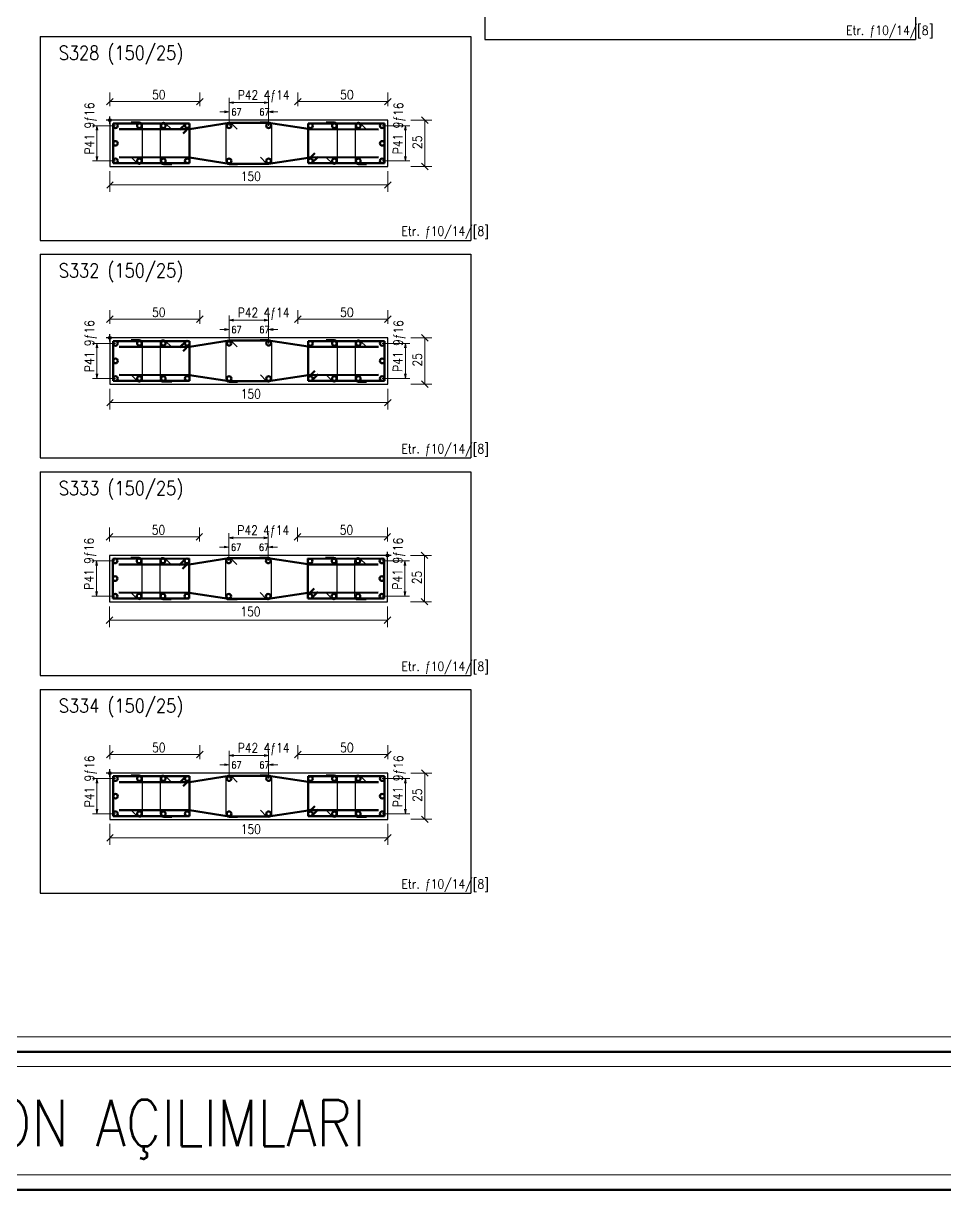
# Model space of a CAD drawing. Header units: millimetres. Extents: x 2394 to 8097, y 408 to 7762.
# Drawn here: x 4065 to 6054, y 408 to 2927 of the extents above; entities that cross this region are included whole.
import ezdxf

# ---------------------------------------------------------------- set-up
doc = ezdxf.new("R2010")
doc.units = ezdxf.units.MM
for name, color, linetype, lineweight in [('COLUMN_DET3', 2, 'Continuous', 30), ('COLUMN_DET4', 4, 'Continuous', 50), ('DETAIL', 8, 'Continuous', 30), ('DIM_LAY', 8, 'Continuous', 20), ('REBAR2', 1, 'Continuous', 20), ('REBAR3', 2, 'Continuous', 30), ('TABLE2', 1, 'Continuous', 20), ('TABLE4', 3, 'Continuous', 50), ('TIE_BAR', 6, 'Continuous', 30)]:
    doc.layers.add(name, color=color, linetype=linetype, lineweight=lineweight)
doc.styles.add('RomanSTA', font='')
doc.styles.add('stastyle', font='')
doc.styles.get('RomanSTA').set_extended_font_data('RomanSTA')
doc.styles.get('stastyle').set_extended_font_data('RomanSTA')

msp = doc.modelspace()

# ---------------------------------------------------------------- linework, layer by layer
at = {"layer": 'COLUMN_DET3', "color": 2}
for p, q in [((4251.75, 2709.79), (4251.75, 2725.79)), ((4259.75, 2717.79), (4243.75, 2717.79)), ((4251.75, 2717.79), (4251.75, 2617.79)), ((4851.75, 2717.79), (4251.75, 2717.79)), ((4851.75, 2617.79), (4851.75, 2717.79)), ((4251.75, 2617.79), (4851.75, 2617.79)), ((4259.75, 2247.79), (4243.75, 2247.79)), ((4251.75, 2239.79), (4251.75, 2255.79)), ((4251.75, 2247.79), (4251.75, 2147.79)), ((4851.75, 2247.79), (4251.75, 2247.79)), ((4851.75, 2147.79), (4851.75, 2247.79)), ((4251.75, 2147.79), (4851.75, 2147.79)), ((4250.95, 1777.79), (4250.95, 1677.79)), ((4850.95, 1777.79), (4250.95, 1777.79)), ((4858.95, 1777.79), (4842.95, 1777.79)), ((4850.95, 1769.79), (4850.95, 1785.79)), ((4850.95, 1677.79), (4850.95, 1777.79)), ((4250.95, 1677.79), (4850.95, 1677.79)), ((4251.75, 1299.79), (4251.75, 1315.79)), ((4259.75, 1307.79), (4243.75, 1307.79)), ((4251.75, 1307.79), (4251.75, 1207.79)), ((4851.75, 1307.79), (4251.75, 1307.79)), ((4851.75, 1207.79), (4851.75, 1307.79)), ((4251.75, 1207.79), (4851.75, 1207.79))]:
    msp.add_line(p, q, dxfattribs=at)
for centre in [(4251.75, 2717.79), (4251.75, 2247.79), (4850.95, 1777.79), (4251.75, 1307.79)]:
    msp.add_circle(centre, 3, dxfattribs=at)
at = {"layer": 'COLUMN_DET4', "color": 4}
for p, q in [((4258.82, 2710.72), (4423.75, 2710.79)), ((4258.82, 2710.72), (4258.83, 2624.85)), ((4271.55, 2698), (4423.76, 2698.29)), ((4416.25, 2710.79), (4402.1, 2696.65)), ((4423.75, 2703.29), (4409.6, 2689.15)), ((4423.75, 2710.79), (4423.75, 2624.79)), ((4423.76, 2698.29), (4509.07, 2711.79)), ((4509.07, 2711.79), (4594.41, 2711.79)), ((4594.41, 2711.79), (4679.76, 2698.79)), ((4679.75, 2710.79), (4679.75, 2624.79)), ((4844.68, 2710.72), (4679.75, 2710.79)), ((4679.76, 2698.29), (4831.95, 2697.99)), ((4844.68, 2710.72), (4844.68, 2624.86)), ((4679.75, 2632.29), (4693.89, 2646.43)), ((4258.83, 2624.85), (4423.75, 2624.79)), ((4271.59, 2637.54), (4423.72, 2637.29)), ((4423.72, 2637.29), (4509.07, 2623.79)), ((4509.07, 2623.79), (4594.41, 2623.79)), ((4594.41, 2623.79), (4679.72, 2636.79)), ((4679.72, 2637.29), (4831.95, 2637.59)), ((4844.68, 2624.86), (4679.75, 2624.79)), ((4687.25, 2624.79), (4701.39, 2638.93)), ((4258.82, 2240.72), (4423.75, 2240.79)), ((4258.82, 2240.72), (4258.83, 2154.84)), ((4271.55, 2228), (4423.76, 2228.29)), ((4416.25, 2240.79), (4402.1, 2226.65)), ((4423.75, 2233.29), (4409.6, 2219.15)), ((4423.75, 2240.79), (4423.75, 2154.79)), ((4423.76, 2228.29), (4509.07, 2241.79)), ((4509.07, 2241.79), (4594.41, 2241.79)), ((4594.41, 2241.79), (4679.76, 2228.79)), ((4679.75, 2240.79), (4679.75, 2154.79)), ((4844.68, 2240.72), (4679.75, 2240.79)), ((4679.76, 2228.29), (4831.95, 2227.99)), ((4844.68, 2240.72), (4844.68, 2154.86)), ((4271.59, 2167.54), (4423.72, 2167.29)), ((4423.72, 2167.29), (4509.07, 2153.79)), ((4594.41, 2153.79), (4679.72, 2166.79)), ((4679.72, 2167.29), (4831.95, 2167.59)), ((4679.75, 2162.29), (4693.89, 2176.43)), ((4687.25, 2154.79), (4701.39, 2168.93)), ((4258.83, 2154.84), (4423.75, 2154.79)), ((4509.07, 2153.79), (4594.41, 2153.79)), ((4844.68, 2154.86), (4679.75, 2154.79)), ((4258.02, 1770.72), (4422.95, 1770.79)), ((4258.02, 1770.72), (4258.03, 1684.85)), ((4415.45, 1770.79), (4401.3, 1756.65)), ((4422.95, 1763.29), (4408.8, 1749.15)), ((4422.95, 1758.29), (4508.27, 1771.79)), ((4422.95, 1770.79), (4422.95, 1684.79)), ((4508.27, 1771.79), (4593.61, 1771.79)), ((4593.61, 1771.79), (4678.95, 1758.79)), ((4678.94, 1770.79), (4678.94, 1684.79)), ((4843.88, 1770.72), (4678.94, 1770.79)), ((4843.88, 1770.72), (4843.87, 1684.86)), ((4270.75, 1758), (4422.95, 1758.29)), ((4678.95, 1758.29), (4831.15, 1757.99)), ((4270.79, 1697.54), (4422.92, 1697.29)), ((4422.92, 1697.29), (4508.27, 1683.79)), ((4593.61, 1683.79), (4678.92, 1696.79)), ((4678.91, 1697.29), (4831.15, 1697.59)), ((4678.94, 1692.29), (4693.09, 1706.43)), ((4686.44, 1684.79), (4700.59, 1698.93)), ((4258.03, 1684.85), (4422.95, 1684.79)), ((4508.27, 1683.79), (4593.61, 1683.79)), ((4843.87, 1684.86), (4678.94, 1684.79)), ((4258.82, 1300.72), (4423.75, 1300.79)), ((4258.82, 1300.72), (4258.83, 1214.84)), ((4271.55, 1288), (4423.76, 1288.29)), ((4416.25, 1300.79), (4402.1, 1286.65)), ((4423.75, 1293.29), (4409.6, 1279.15)), ((4423.75, 1300.79), (4423.75, 1214.79)), ((4423.76, 1288.29), (4509.07, 1301.79)), ((4509.07, 1301.79), (4594.41, 1301.79)), ((4594.41, 1301.79), (4679.76, 1288.79)), ((4679.75, 1300.79), (4679.75, 1214.79)), ((4844.68, 1300.71), (4679.75, 1300.79)), ((4679.76, 1288.29), (4831.95, 1287.98)), ((4844.68, 1300.71), (4844.68, 1214.86)), ((4679.75, 1222.29), (4693.89, 1236.43)), ((4258.83, 1214.84), (4423.75, 1214.79)), ((4271.59, 1227.54), (4423.72, 1227.29)), ((4423.72, 1227.29), (4509.07, 1213.79)), ((4509.07, 1213.79), (4594.41, 1213.79)), ((4594.41, 1213.79), (4679.72, 1226.79)), ((4679.72, 1227.29), (4831.95, 1227.59)), ((4844.68, 1214.86), (4679.75, 1214.79)), ((4687.25, 1214.79), (4701.39, 1228.93))]:
    msp.add_line(p, q, dxfattribs=at)
for centre in [(4263.77, 2705.77), (4315.44, 2705.81), (4367.1, 2705.85), (4418.77, 2705.89), (4509.09, 2705.79), (4594.42, 2705.79), (4684.73, 2705.64), (4736.4, 2705.68), (4788.06, 2705.72), (4839.73, 2705.76), (4263.77, 2667.79), (4839.73, 2667.79), (4263.76, 2629.81), (4315.43, 2629.86), (4367.1, 2629.9), (4418.76, 2629.94), (4509.07, 2629.79), (4594.4, 2629.79), (4684.72, 2629.68), (4736.39, 2629.73), (4788.06, 2629.77), (4839.72, 2629.81), (4263.77, 2235.77), (4315.44, 2235.81), (4367.1, 2235.85), (4418.77, 2235.89), (4509.09, 2235.79), (4594.42, 2235.79), (4684.73, 2235.64), (4736.4, 2235.68), (4788.06, 2235.72), (4839.73, 2235.76), (4263.77, 2197.79), (4839.73, 2197.78), (4263.76, 2159.81), (4315.43, 2159.85), (4367.1, 2159.9), (4418.76, 2159.94), (4509.07, 2159.79), (4594.4, 2159.79), (4684.72, 2159.68), (4736.39, 2159.73), (4788.06, 2159.77), (4839.72, 2159.81), (4262.97, 1765.77), (4314.64, 1765.81), (4366.3, 1765.85), (4417.97, 1765.89), (4508.29, 1765.79), (4593.62, 1765.79), (4683.93, 1765.64), (4735.6, 1765.68), (4787.26, 1765.72), (4838.93, 1765.76), (4262.96, 1727.79), (4838.93, 1727.79), (4262.96, 1689.82), (4314.63, 1689.86), (4366.29, 1689.9), (4417.96, 1689.94), (4508.27, 1689.79), (4593.6, 1689.79), (4683.92, 1689.69), (4735.59, 1689.73), (4787.26, 1689.77), (4838.92, 1689.81), (4263.77, 1295.77), (4315.44, 1295.81), (4367.1, 1295.85), (4418.77, 1295.89), (4509.09, 1295.79), (4594.42, 1295.79), (4684.73, 1295.64), (4736.4, 1295.68), (4788.06, 1295.72), (4839.73, 1295.76), (4263.77, 1257.79), (4839.73, 1257.78), (4263.76, 1219.81), (4315.43, 1219.85), (4367.1, 1219.9), (4418.76, 1219.94), (4509.07, 1219.79), (4594.4, 1219.79), (4684.72, 1219.68), (4736.39, 1219.72), (4788.06, 1219.77), (4839.72, 1219.81)]:
    msp.add_circle(centre, 5, dxfattribs=at)
at = {"layer": 'DETAIL'}
for p, q in [((5061.35, 3331.88), (5061.35, 2891.88)), ((5991.35, 3331.88), (5991.35, 2891.88)), ((4101.35, 2898.19), (5031.35, 2898.19)), ((4101.35, 2898.19), (4101.35, 2458.19)), ((5031.35, 2898.19), (5031.35, 2458.19)), ((5061.35, 2891.88), (5991.35, 2891.88)), ((4101.35, 2458.19), (5031.35, 2458.19)), ((4101.35, 2428.19), (5031.35, 2428.19)), ((4101.35, 2428.19), (4101.35, 1988.19)), ((5031.35, 2428.19), (5031.35, 1988.19)), ((4101.35, 1988.19), (5031.35, 1988.19)), ((4101.35, 1958.19), (5031.35, 1958.19)), ((4101.35, 1958.19), (4101.35, 1518.19)), ((5031.35, 1958.19), (5031.35, 1518.19)), ((4101.35, 1518.19), (5031.35, 1518.19)), ((4101.35, 1488.19), (5031.35, 1488.19)), ((4101.35, 1488.19), (4101.35, 1048.19)), ((5031.35, 1488.19), (5031.35, 1048.19)), ((4101.35, 1048.19), (5031.35, 1048.19))]:
    msp.add_line(p, q, dxfattribs=at)
at = {"layer": 'DIM_LAY', "color": 8}
for p, q in [((4251.72, 2747.79), (4251.71, 2777.79)), ((4445.72, 2747.79), (4445.71, 2777.79)), ((4657.72, 2747.79), (4657.71, 2777.79)), ((4851.72, 2747.79), (4851.71, 2777.79)), ((4244.65, 2750.71), (4258.77, 2764.87)), ((4251.71, 2757.79), (4445.71, 2757.79)), ((4438.65, 2750.71), (4452.77, 2764.87)), ((4650.65, 2750.71), (4664.77, 2764.87)), ((4657.71, 2757.79), (4851.71, 2757.79)), ((4844.65, 2750.71), (4858.77, 2764.87)), ((4244.65, 2280.71), (4258.77, 2294.87)), ((4251.72, 2277.79), (4251.71, 2307.79)), ((4438.65, 2280.71), (4452.77, 2294.87)), ((4445.72, 2277.79), (4445.71, 2307.79)), ((4650.65, 2280.71), (4664.77, 2294.87)), ((4657.72, 2277.79), (4657.71, 2307.79)), ((4844.65, 2280.71), (4858.77, 2294.87)), ((4851.72, 2277.79), (4851.71, 2307.79)), ((4251.71, 2287.79), (4445.71, 2287.79)), ((4657.71, 2287.79), (4851.71, 2287.79)), ((4243.85, 1810.71), (4257.97, 1824.87)), ((4250.92, 1807.79), (4250.9, 1837.79)), ((4250.91, 1817.79), (4444.91, 1817.79)), ((4437.85, 1810.71), (4451.97, 1824.87)), ((4444.92, 1807.79), (4444.9, 1837.79)), ((4649.85, 1810.71), (4663.97, 1824.87)), ((4656.92, 1807.79), (4656.9, 1837.79)), ((4656.91, 1817.79), (4850.91, 1817.79)), ((4843.85, 1810.71), (4857.97, 1824.87)), ((4850.92, 1807.79), (4850.91, 1837.79)), ((4251.72, 1337.79), (4251.71, 1367.79)), ((4445.72, 1337.79), (4445.71, 1367.79)), ((4657.72, 1337.79), (4657.71, 1367.79)), ((4851.72, 1337.79), (4851.71, 1367.79)), ((4244.65, 1340.71), (4258.77, 1354.87)), ((4251.71, 1347.79), (4445.71, 1347.79)), ((4438.65, 1340.71), (4452.77, 1354.87)), ((4650.65, 1340.71), (4664.77, 1354.87)), ((4657.71, 1347.79), (4851.71, 1347.79)), ((4844.65, 1340.71), (4858.77, 1354.87))]:
    msp.add_line(p, q, dxfattribs=at)
at = {"layer": 'DIM_LAY'}
for p, q in [((4938.82, 2710.78), (4924.69, 2724.94)), ((4946.75, 2717.85), (4901.75, 2717.85)), ((4931.75, 2617.85), (4931.75, 2717.85)), ((4938.82, 2610.78), (4924.69, 2624.94)), ((4251.78, 2562.79), (4251.78, 2607.79)), ((4851.78, 2562.79), (4851.78, 2607.79)), ((4946.75, 2617.85), (4901.75, 2617.85)), ((4244.71, 2570.72), (4258.87, 2584.85)), ((4251.78, 2577.79), (4851.78, 2577.79)), ((4844.71, 2570.72), (4858.86, 2584.85)), ((4946.75, 2247.85), (4901.75, 2247.85)), ((4938.82, 2240.78), (4924.69, 2254.94)), ((4931.75, 2147.85), (4931.75, 2247.85)), ((4946.75, 2147.85), (4901.75, 2147.85)), ((4938.82, 2140.78), (4924.69, 2154.94)), ((4251.78, 2092.79), (4251.78, 2137.79)), ((4851.78, 2092.79), (4851.78, 2137.79)), ((4244.71, 2100.72), (4258.87, 2114.85)), ((4251.78, 2107.79), (4851.78, 2107.79)), ((4844.71, 2100.72), (4858.86, 2114.85)), ((4945.95, 1777.85), (4900.95, 1777.85)), ((4938.02, 1770.78), (4923.89, 1784.94)), ((4930.95, 1677.85), (4930.95, 1777.85)), ((4250.98, 1622.79), (4250.98, 1667.79)), ((4850.98, 1622.79), (4850.98, 1667.79)), ((4945.95, 1677.85), (4900.95, 1677.85)), ((4938.02, 1670.78), (4923.89, 1684.94)), ((4243.91, 1630.72), (4258.06, 1644.85)), ((4250.98, 1637.79), (4850.98, 1637.79)), ((4843.91, 1630.72), (4858.06, 1644.85)), ((4938.82, 1300.78), (4924.69, 1314.94)), ((4946.75, 1307.85), (4901.75, 1307.85)), ((4931.75, 1207.85), (4931.75, 1307.85)), ((4938.82, 1200.78), (4924.69, 1214.94)), ((4251.78, 1152.79), (4251.78, 1197.79)), ((4851.78, 1152.79), (4851.78, 1197.79)), ((4946.75, 1207.85), (4901.75, 1207.85)), ((4244.71, 1160.72), (4258.87, 1174.84)), ((4251.78, 1167.79), (4851.78, 1167.79)), ((4844.71, 1160.72), (4858.86, 1174.84))]:
    msp.add_line(p, q, dxfattribs=at)
at = {"layer": 'REBAR2', "color": 1}
for p, q in [((4509.09, 2705.79), (4509.07, 2765.79)), ((4509.07, 2755.79), (4518.89, 2757.7)), ((4509.07, 2755.79), (4594.4, 2755.79)), ((4509.07, 2755.79), (4518.87, 2753.8)), ((4594.4, 2755.79), (4584.6, 2757.74)), ((4594.4, 2755.79), (4584.6, 2753.84)), ((4594.42, 2705.79), (4594.4, 2765.79)), ((4509.07, 2735.79), (4489.07, 2735.79)), ((4509.07, 2735.79), (4499.26, 2737.74)), ((4509.07, 2735.79), (4499.26, 2733.84)), ((4594.4, 2735.79), (4604.22, 2737.7)), ((4594.4, 2735.79), (4604.2, 2733.8)), ((4594.4, 2735.79), (4614.4, 2735.79)), ((4263.77, 2705.77), (4213.77, 2705.75)), ((4223.77, 2705.76), (4221.82, 2695.95)), ((4223.76, 2629.8), (4223.77, 2705.76)), ((4223.77, 2705.76), (4225.72, 2695.95)), ((4839.73, 2705.76), (4899.73, 2705.79)), ((4889.73, 2705.78), (4887.74, 2695.98)), ((4889.73, 2705.78), (4889.72, 2629.83)), ((4889.73, 2705.78), (4891.64, 2695.97)), ((4263.76, 2629.81), (4213.76, 2629.8)), ((4223.76, 2629.8), (4221.85, 2639.62)), ((4223.76, 2629.8), (4225.76, 2639.6)), ((4839.72, 2629.81), (4899.72, 2629.83)), ((4889.72, 2629.83), (4887.77, 2639.63)), ((4889.72, 2629.83), (4891.67, 2639.63)), ((4509.09, 2235.79), (4509.07, 2295.79)), ((4594.42, 2235.79), (4594.4, 2295.79)), ((4509.07, 2265.79), (4499.26, 2267.74)), ((4509.07, 2285.79), (4518.89, 2287.7)), ((4509.07, 2285.79), (4594.4, 2285.79)), ((4509.07, 2285.79), (4518.87, 2283.8)), ((4594.4, 2285.79), (4584.6, 2287.74)), ((4594.4, 2285.79), (4584.6, 2283.84)), ((4594.4, 2265.79), (4604.22, 2267.7)), ((4509.07, 2265.79), (4489.07, 2265.79)), ((4509.07, 2265.79), (4499.26, 2263.84)), ((4594.4, 2265.79), (4604.2, 2263.8)), ((4594.4, 2265.79), (4614.4, 2265.79)), ((4263.77, 2235.77), (4213.77, 2235.75)), ((4223.77, 2235.75), (4221.82, 2225.95)), ((4223.76, 2159.8), (4223.77, 2235.75)), ((4223.77, 2235.75), (4225.72, 2225.95)), ((4839.73, 2235.76), (4899.73, 2235.79)), ((4889.73, 2235.78), (4887.74, 2225.98)), ((4889.73, 2235.78), (4889.72, 2159.83)), ((4889.73, 2235.78), (4891.64, 2225.97)), ((4223.76, 2159.8), (4221.85, 2169.61)), ((4223.76, 2159.8), (4225.76, 2169.6)), ((4889.72, 2159.83), (4887.77, 2169.63)), ((4889.72, 2159.83), (4891.67, 2169.63)), ((4263.76, 2159.81), (4213.76, 2159.8)), ((4839.72, 2159.81), (4899.72, 2159.83)), ((4508.29, 1765.79), (4508.26, 1825.79)), ((4508.27, 1815.79), (4518.08, 1817.7)), ((4508.27, 1815.79), (4593.6, 1815.79)), ((4508.27, 1815.79), (4518.07, 1813.8)), ((4593.6, 1815.79), (4583.79, 1817.74)), ((4593.6, 1815.79), (4583.79, 1813.84)), ((4593.62, 1765.79), (4593.6, 1825.79)), ((4508.27, 1795.79), (4488.27, 1795.79)), ((4508.27, 1795.79), (4498.46, 1797.74)), ((4508.27, 1795.79), (4498.46, 1793.84)), ((4593.6, 1795.79), (4603.42, 1797.7)), ((4593.6, 1795.79), (4603.4, 1793.8)), ((4593.6, 1795.79), (4613.6, 1795.79)), ((4262.97, 1765.77), (4212.97, 1765.75)), ((4222.97, 1765.75), (4221.02, 1755.95)), ((4222.96, 1689.8), (4222.97, 1765.75)), ((4222.97, 1765.75), (4224.92, 1755.95)), ((4838.93, 1765.76), (4898.93, 1765.79)), ((4888.93, 1765.78), (4886.94, 1755.98)), ((4888.93, 1765.78), (4888.92, 1689.83)), ((4888.93, 1765.78), (4890.84, 1755.97)), ((4262.96, 1689.82), (4212.96, 1689.8)), ((4222.96, 1689.8), (4221.05, 1699.62)), ((4222.96, 1689.8), (4224.96, 1699.6)), ((4838.92, 1689.81), (4898.92, 1689.83)), ((4888.92, 1689.83), (4886.97, 1699.63)), ((4888.92, 1689.83), (4890.87, 1699.63)), ((4509.09, 1295.79), (4509.07, 1355.79)), ((4509.07, 1345.79), (4518.89, 1347.7)), ((4509.07, 1345.79), (4594.4, 1345.79)), ((4509.07, 1345.79), (4518.87, 1343.79)), ((4594.4, 1345.79), (4584.6, 1347.74)), ((4594.4, 1345.79), (4584.6, 1343.84)), ((4594.42, 1295.79), (4594.4, 1355.79)), ((4509.07, 1325.79), (4489.07, 1325.79)), ((4509.07, 1325.79), (4499.26, 1327.74)), ((4509.07, 1325.79), (4499.26, 1323.84)), ((4594.4, 1325.79), (4604.22, 1327.7)), ((4594.4, 1325.79), (4604.2, 1323.79)), ((4594.4, 1325.79), (4614.4, 1325.79)), ((4263.77, 1295.77), (4213.77, 1295.75)), ((4223.77, 1295.75), (4221.82, 1285.95)), ((4223.76, 1219.8), (4223.77, 1295.75)), ((4223.77, 1295.75), (4225.72, 1285.95)), ((4839.73, 1295.76), (4899.73, 1295.78)), ((4889.73, 1295.78), (4887.74, 1285.98)), ((4889.73, 1295.78), (4889.72, 1219.83)), ((4889.73, 1295.78), (4891.64, 1285.97)), ((4263.76, 1219.81), (4213.76, 1219.79)), ((4223.76, 1219.8), (4221.85, 1229.61)), ((4223.76, 1219.8), (4225.76, 1229.6)), ((4839.72, 1219.81), (4899.72, 1219.83)), ((4889.72, 1219.83), (4887.77, 1229.63)), ((4889.72, 1219.83), (4891.67, 1229.63))]:
    msp.add_line(p, q, dxfattribs=at)
at = {"layer": 'TABLE2', "color": 1, "linetype": 'Continuous'}
for points in [[(2425.68, 7729.93), (8065.32, 7729.93), (8065.32, 737.89), (2425.68, 737.89)], [(2425.68, 673.89), (8065.32, 673.89), (8065.32, 439.96), (2425.68, 439.96)]]:
    msp.add_lwpolyline(points, close=True, dxfattribs=at)
at = {"layer": 'TABLE4', "color": 3}
for points in [[(2393.68, 7761.93), (8097.32, 7761.93), (8097.32, 705.89), (2393.68, 705.89)], [(2393.68, 705.89), (8097.32, 705.89), (8097.32, 407.96), (2393.68, 407.96)]]:
    msp.add_lwpolyline(points, close=True, dxfattribs=at)
at = {"layer": 'TIE_BAR', "color": 6}
for p, q in [((4315.44, 2713.31), (4297.44, 2713.31)), ((4322.43, 2629.85), (4322.44, 2705.81)), ((4360.1, 2705.85), (4360.1, 2629.9)), ((4372.05, 2710.8), (4384.78, 2698.07)), ((4502.09, 2705.79), (4502.07, 2629.79)), ((4514.04, 2710.74), (4526.77, 2698.01)), ((4594.42, 2713.29), (4576.42, 2713.29)), ((4601.4, 2629.79), (4601.42, 2705.79)), ((4736.4, 2713.18), (4718.4, 2713.18)), ((4743.39, 2629.72), (4743.4, 2705.68)), ((4781.06, 2705.73), (4781.06, 2629.77)), ((4793.01, 2710.67), (4805.74, 2697.94)), ((4310.48, 2624.91), (4297.75, 2637.64)), ((4367.09, 2622.4), (4385.09, 2622.4)), ((4509.07, 2622.29), (4527.07, 2622.28)), ((4589.45, 2624.84), (4576.73, 2637.57)), ((4731.44, 2624.78), (4718.71, 2637.51)), ((4788.06, 2622.27), (4806.06, 2622.27)), ((4315.44, 2243.31), (4297.44, 2243.31)), ((4594.42, 2243.29), (4576.42, 2243.29)), ((4736.4, 2243.18), (4718.4, 2243.18)), ((4322.43, 2159.85), (4322.44, 2235.81)), ((4360.1, 2235.85), (4360.1, 2159.9)), ((4372.05, 2240.8), (4384.78, 2228.07)), ((4502.09, 2235.79), (4502.07, 2159.79)), ((4514.04, 2240.74), (4526.77, 2228.01)), ((4601.4, 2159.79), (4601.42, 2235.79)), ((4743.39, 2159.72), (4743.4, 2235.68)), ((4781.06, 2235.72), (4781.06, 2159.77)), ((4793.01, 2240.67), (4805.74, 2227.94)), ((4310.48, 2154.91), (4297.75, 2167.64)), ((4589.45, 2154.84), (4576.73, 2167.57)), ((4731.44, 2154.78), (4718.71, 2167.51)), ((4367.09, 2152.4), (4385.09, 2152.4)), ((4509.07, 2152.29), (4527.07, 2152.28)), ((4788.06, 2152.27), (4806.06, 2152.27)), ((4314.64, 1773.31), (4296.64, 1773.31)), ((4321.63, 1689.85), (4321.63, 1765.81)), ((4359.3, 1765.85), (4359.29, 1689.9)), ((4371.25, 1770.8), (4383.98, 1758.07)), ((4501.29, 1765.79), (4501.27, 1689.79)), ((4513.24, 1770.74), (4525.96, 1758.01)), ((4593.62, 1773.29), (4575.62, 1773.29)), ((4600.6, 1689.79), (4600.62, 1765.79)), ((4735.6, 1773.18), (4717.6, 1773.18)), ((4742.59, 1689.72), (4742.6, 1765.68)), ((4780.26, 1765.72), (4780.26, 1689.77)), ((4792.21, 1770.67), (4804.94, 1757.94)), ((4309.68, 1684.91), (4296.95, 1697.64)), ((4588.65, 1684.84), (4575.93, 1697.57)), ((4730.64, 1684.78), (4717.91, 1697.51)), ((4366.29, 1682.4), (4384.29, 1682.4)), ((4508.27, 1682.29), (4526.27, 1682.28)), ((4787.25, 1682.27), (4805.25, 1682.27)), ((4315.44, 1303.31), (4297.44, 1303.31)), ((4322.43, 1219.85), (4322.44, 1295.81)), ((4360.1, 1295.85), (4360.1, 1219.9)), ((4372.05, 1300.8), (4384.78, 1288.07)), ((4502.09, 1295.79), (4502.07, 1219.79)), ((4514.04, 1300.74), (4526.77, 1288.01)), ((4594.42, 1303.29), (4576.42, 1303.29)), ((4601.4, 1219.79), (4601.42, 1295.79)), ((4736.4, 1303.18), (4718.4, 1303.18)), ((4743.39, 1219.72), (4743.4, 1295.68)), ((4781.06, 1295.72), (4781.06, 1219.77)), ((4793.01, 1300.67), (4805.74, 1287.94)), ((4310.48, 1214.91), (4297.75, 1227.64)), ((4367.09, 1212.4), (4385.09, 1212.4)), ((4509.07, 1212.29), (4527.07, 1212.28)), ((4589.45, 1214.84), (4576.73, 1227.57)), ((4731.44, 1214.78), (4718.71, 1227.51)), ((4788.06, 1212.27), (4806.06, 1212.27))]:
    msp.add_line(p, q, dxfattribs=at)
for centre, start, end in [((4315.44, 2706.31), 359.99023, 89.99097), ((4367.1, 2705.85), 44.98624, 179.99025), ((4509.09, 2705.79), 44.98624, 179.99025), ((4594.42, 2706.29), 359.99023, 89.98186), ((4736.4, 2706.18), 359.99023, 89.99097), ((4788.06, 2705.72), 44.98624, 179.99025), ((4315.43, 2629.86), 224.98624, 359.99023), ((4367.1, 2629.4), 179.99025, 269.99097), ((4509.07, 2629.29), 179.99025, 269.98187), ((4594.4, 2629.79), 224.98624, 359.99023), ((4736.39, 2629.73), 224.98624, 359.99023), ((4788.06, 2629.27), 179.99025, 269.99097), ((4315.44, 2236.31), 359.99023, 89.99097), ((4367.1, 2235.85), 44.98624, 179.99025), ((4509.09, 2235.79), 44.98624, 179.99025), ((4594.42, 2236.29), 359.99023, 89.98186), ((4736.4, 2236.18), 359.99023, 89.99097), ((4788.06, 2235.72), 44.98624, 179.99025), ((4315.43, 2159.85), 224.98624, 359.99023), ((4367.1, 2159.4), 179.99025, 269.99097), ((4509.07, 2159.29), 179.99025, 269.98187), ((4594.4, 2159.79), 224.98624, 359.99023), ((4736.39, 2159.73), 224.98624, 359.99023), ((4788.06, 2159.27), 179.99025, 269.99097), ((4314.64, 1766.31), 359.99023, 89.99097), ((4366.3, 1765.85), 44.98624, 179.99025), ((4508.29, 1765.79), 44.98624, 179.99025), ((4593.62, 1766.29), 359.99023, 89.98186), ((4735.6, 1766.18), 359.99023, 89.99097), ((4787.26, 1765.72), 44.98624, 179.99025), ((4314.63, 1689.86), 224.98624, 359.99023), ((4366.29, 1689.4), 179.99025, 269.99097), ((4508.27, 1689.29), 179.99025, 269.98187), ((4593.6, 1689.79), 224.98624, 359.99023), ((4735.59, 1689.73), 224.98624, 359.99023), ((4787.26, 1689.27), 179.99025, 269.99097), ((4315.44, 1296.31), 359.99023, 89.99097), ((4367.1, 1295.85), 44.98624, 179.99025), ((4509.09, 1295.79), 44.98624, 179.99025), ((4594.42, 1296.29), 359.99023, 89.98186), ((4736.4, 1296.18), 359.99023, 89.99097), ((4788.06, 1295.72), 44.98624, 179.99025), ((4315.43, 1219.85), 224.98624, 359.99023), ((4367.1, 1219.4), 179.99025, 269.99097), ((4509.07, 1219.29), 179.99025, 269.98187), ((4594.4, 1219.79), 224.98624, 359.99023), ((4736.39, 1219.72), 224.98624, 359.99023), ((4788.06, 1219.27), 179.99025, 269.99097)]:
    msp.add_arc(centre, 7, start, end, dxfattribs=at)

# ---------------------------------------------------------------- texts
at = {"layer": 'COLUMN_DET3', "color": 2, "style": 'stastyle', "width": 0.85}
for s, p in [('S328 (150/25)', (4141.35, 2848.19)), ('S332 (150/25)', (4141.35, 2378.19)), ('S333 (150/25)', (4141.35, 1908.19)), ('S334 (150/25)', (4141.35, 1438.19))]:
    msp.add_text(s, height=30, dxfattribs=at).set_placement(p)
at = {"layer": 'DIM_LAY', "color": 8, "style": 'stastyle', "width": 0.85}
for p in [(4343, 2762.79), (4749.01, 2762.79), (4343, 2292.79), (4749.01, 2292.79), (4342.2, 1822.79), (4748.2, 1822.79), (4343, 1352.79), (4749.01, 1352.79)]:
    msp.add_text('50', height=20, dxfattribs=at).set_placement(p)
at = {"layer": 'DIM_LAY', "style": 'stastyle', "width": 0.85}
for p in [(4925.55, 2655.45), (4925.55, 2185.45), (4924.75, 1715.45), (4925.55, 1245.45)]:
    msp.add_text('25', height=20, rotation=90, dxfattribs=at).set_placement(p)
for p in [(4534.3, 2586.52), (4534.3, 2116.52), (4533.5, 1646.52), (4534.3, 1176.52)]:
    msp.add_text('150', height=20, dxfattribs=at).set_placement(p)
at = {"layer": 'REBAR2', "color": 1, "style": 'stastyle', "width": 0.85}
for p in [(4514.07, 2727.79), (4574.4, 2727.79), (4514.07, 2257.79), (4574.4, 2257.79), (4513.27, 1787.79), (4573.6, 1787.79), (4514.07, 1317.79), (4574.4, 1317.79)]:
    msp.add_text('67', height=15, dxfattribs=at).set_placement(p)
at = {"layer": 'REBAR3', "color": 2, "style": 'stastyle', "width": 0.85}
for s, p in [('Etr. ƒ10/14/[8]', (5841.35, 2901.88)), ('P42 4ƒ14', (4527.57, 2762.18)), ('Etr. ƒ10/14/[8]', (4881.35, 2468.19)), ('P42 4ƒ14', (4527.57, 2292.18)), ('Etr. ƒ10/14/[8]', (4881.35, 1998.19)), ('P42 4ƒ14', (4526.77, 1822.18)), ('Etr. ƒ10/14/[8]', (4881.35, 1528.19)), ('P42 4ƒ14', (4527.57, 1352.18)), ('Etr. ƒ10/14/[8]', (4881.35, 1058.19))]:
    msp.add_text(s, height=20, dxfattribs=at).set_placement(p)
for rotation, p in [(89.99468, (4217.38, 2643.61)), (89, (4882.92, 2643.75)), (89.99468, (4217.38, 2173.61)), (89, (4882.92, 2173.75)), (89, (4882.12, 1703.75)), (89.99468, (4216.57, 1703.61)), (89.99468, (4217.38, 1233.61)), (89, (4882.92, 1233.75))]:
    msp.add_text('P41 9ƒ16', height=20, rotation=rotation, dxfattribs=at).set_placement(p)
at = {"layer": 'TABLE4', "color": 3, "style": 'RomanSTA', "width": 0.85}
msp.add_text('KOLON AÇILIMLARI', height=100, dxfattribs=at).set_placement((3783.54, 502.12))

doc.saveas('drawing.dxf')
